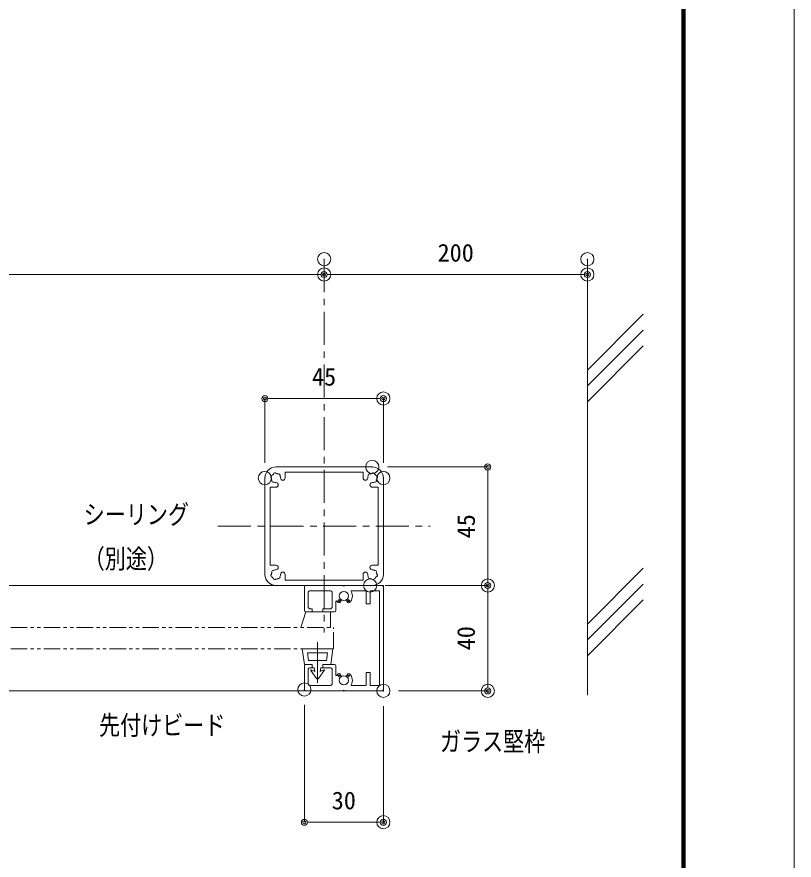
# Model space of a CAD drawing. Units: millimetres, scale not verified. Extents: x -3564 to 3564, y -1188 to 1188.
# Drawn here: x -791 to -200, y -92 to 548 of the extents above; entities that cross this region are included whole.
import ezdxf
from ezdxf.enums import TextEntityAlignment as Align

# ---------------------------------------------------------------- set-up
doc = ezdxf.new("R2010")
doc.units = ezdxf.units.MM
doc.header["$LTSCALE"] = 20
doc.header["$PDMODE"] = 32
doc.header["$PDSIZE"] = 10
doc.linetypes.add('USER1', pattern=[2, 1.25, -0.25, 0.25, -0.25])
doc.linetypes.add('USER2', pattern=[1.25, 0.625, -0.125, 0.125, -0.125, 0.125, -0.125])
for name, color, linetype, lineweight in [('0-0_0', 7, 'Continuous', 18), ('0-1_DEFPOINTS', 7, 'Continuous', 18), ('0-3_MOJI', 7, 'Continuous', 18), ('0-5_WAKU', 7, 'Continuous', 18), ('0-7_2躯体線', 4, 'Continuous', 18), ('0-8_3中心線', 2, 'USER1', 18), ('0-9_41ｱﾙﾐ', 6, 'Continuous', 18), ('0-A_1手摺寸法', 7, 'Continuous', 18), ('0-D_2a', 1, 'USER2', 18), ('0-E_4アルミ', 6, 'Continuous', 18)]:
    doc.layers.add(name, color=color, linetype=linetype, lineweight=lineweight)
doc.layers.add('0-2_笠木', color=7, linetype='Continuous')
doc.styles.add('ＭＳ ゴシック', font='')
doc.styles.get('ＭＳ ゴシック').set_extended_font_data('MS Gothic')

# ---------------------------------------------------------------- blocks, each defined once
blk = doc.blocks.new('_ORIGIN2')
at = {"layer": '0-0_0'}
blk.add_line((-0.5, 0), (-1, 0), dxfattribs=at)
for radius in [0.5, 0.25]:
    blk.add_circle((0, 0), radius, dxfattribs=at)
blk = doc.blocks.new('D84')
at = {"layer": '0-1_DEFPOINTS'}
for p in [(4535.37, 1408.45), (5135.37, 1408.45), (5135.37, 1396.79)]:
    blk.add_point(p, dxfattribs=at)
at = {"layer": '0-A_1手摺寸法'}
for p, q in [((4535.37, 1396.95), (4535.37, 1396.79)), ((4539.97, 1396.79), (5130.77, 1396.79)), ((5135.37, 1396.95), (5135.37, 1396.79))]:
    blk.add_line(p, q, dxfattribs=at)
at = {"layer": '0-A_1手摺寸法', "xscale": 4.6, "yscale": 4.6, "rotation": 180}
blk.add_blockref('_ORIGIN2', (4535.37, 1396.79), dxfattribs=at)
at = {"layer": '0-A_1手摺寸法', "xscale": 4.6, "yscale": 4.6}
blk.add_blockref('_ORIGIN2', (5135.37, 1396.79), dxfattribs=at)
at = {"layer": '0-A_1手摺寸法', "style": 'ＭＳ ゴシック'}
blk.add_text('Ｗ', height=13.49, dxfattribs=at).set_placement((4826.17, 1402.54), align=Align.BOTTOM_LEFT)
blk = doc.blocks.new('D64')
at = {"layer": '0-1_DEFPOINTS'}
for p in [(5120.37, 1081.72), (5180.37, 1080.72), (5180.37, 981.01)]:
    blk.add_point(p, dxfattribs=at)
at = {"layer": '0-A_1手摺寸法'}
for p, q in [((5120.37, 1070.22), (5120.37, 981.01)), ((5180.37, 1069.22), (5180.37, 981.01)), ((5124.97, 981.01), (5175.77, 981.01))]:
    blk.add_line(p, q, dxfattribs=at)
at = {"layer": '0-A_1手摺寸法', "xscale": 4.6, "yscale": 4.6, "rotation": 180}
blk.add_blockref('_ORIGIN2', (5120.37, 981.01), dxfattribs=at)
at = {"layer": '0-A_1手摺寸法', "xscale": 4.6, "yscale": 4.6}
blk.add_blockref('_ORIGIN2', (5180.37, 981.01), dxfattribs=at)
at = {"layer": '0-A_1手摺寸法', "style": 'ＭＳ ゴシック'}
blk.add_text('30', height=13.49, dxfattribs=at).set_placement((5141.17, 986.76), align=Align.BOTTOM_LEFT)
blk = doc.blocks.new('D65')
at = {"layer": '0-1_DEFPOINTS'}
for p in [(5171.97, 1250.72), (5170.37, 1160.72), (5259.7, 1160.72)]:
    blk.add_point(p, dxfattribs=at)
at = {"layer": '0-A_1手摺寸法'}
for p, q in [((5183.47, 1250.72), (5259.7, 1250.72)), ((5259.7, 1246.12), (5259.7, 1165.32)), ((5181.87, 1160.72), (5259.7, 1160.72))]:
    blk.add_line(p, q, dxfattribs=at)
at = {"layer": '0-A_1手摺寸法', "xscale": 4.6, "yscale": 4.6}
for p, rotation in [((5259.7, 1250.72), 90), ((5259.7, 1160.72), 270)]:
    blk.add_blockref('_ORIGIN2', p, dxfattribs=dict(at, rotation=rotation))
at = {"layer": '0-A_1手摺寸法', "style": 'ＭＳ ゴシック'}
blk.add_text('45', height=13.49, rotation=90, dxfattribs=at).set_placement((5253.95, 1196.52), align=Align.BOTTOM_LEFT)
blk = doc.blocks.new('D66')
at = {"layer": '0-1_DEFPOINTS'}
for p in [(5170.37, 1160.72), (5180.37, 1080.72), (5259.7, 1080.72)]:
    blk.add_point(p, dxfattribs=at)
at = {"layer": '0-A_1手摺寸法'}
for p, q in [((5181.87, 1160.72), (5259.7, 1160.72)), ((5259.7, 1156.12), (5259.7, 1085.32)), ((5191.87, 1080.72), (5259.7, 1080.72))]:
    blk.add_line(p, q, dxfattribs=at)
at = {"layer": '0-A_1手摺寸法', "xscale": 4.6, "yscale": 4.6}
for p, rotation in [((5259.7, 1160.72), 90), ((5259.7, 1080.72), 270)]:
    blk.add_blockref('_ORIGIN2', p, dxfattribs=dict(at, rotation=rotation))
at = {"layer": '0-A_1手摺寸法', "style": 'ＭＳ ゴシック'}
blk.add_text('40', height=13.49, rotation=90, dxfattribs=at).set_placement((5253.95, 1111.52), align=Align.BOTTOM_LEFT)
blk = doc.blocks.new('D67')
at = {"layer": '0-1_DEFPOINTS'}
for p in [(5180.37, 1302.65), (5090.37, 1242.32), (5180.37, 1242.32)]:
    blk.add_point(p, dxfattribs=at)
at = {"layer": '0-A_1手摺寸法'}
for p, q in [((5090.37, 1253.82), (5090.37, 1302.65)), ((5094.97, 1302.65), (5175.77, 1302.65)), ((5180.37, 1253.82), (5180.37, 1302.65))]:
    blk.add_line(p, q, dxfattribs=at)
at = {"layer": '0-A_1手摺寸法', "xscale": 4.6, "yscale": 4.6, "rotation": 180}
blk.add_blockref('_ORIGIN2', (5090.37, 1302.65), dxfattribs=at)
at = {"layer": '0-A_1手摺寸法', "xscale": 4.6, "yscale": 4.6}
blk.add_blockref('_ORIGIN2', (5180.37, 1302.65), dxfattribs=at)
at = {"layer": '0-A_1手摺寸法', "style": 'ＭＳ ゴシック'}
blk.add_text('45', height=13.49, dxfattribs=at).set_placement((5126.17, 1308.4), align=Align.BOTTOM_LEFT)
blk = doc.blocks.new('D59')
at = {"layer": '0-1_DEFPOINTS'}
for p in [(5135.37, 1408.45), (5335.37, 1408.45), (5335.37, 1396.79)]:
    blk.add_point(p, dxfattribs=at)
at = {"layer": '0-A_1手摺寸法'}
for p, q in [((5135.37, 1396.95), (5135.37, 1396.79)), ((5139.97, 1396.79), (5330.77, 1396.79)), ((5335.37, 1396.95), (5335.37, 1396.79))]:
    blk.add_line(p, q, dxfattribs=at)
at = {"layer": '0-A_1手摺寸法', "xscale": 4.6, "yscale": 4.6, "rotation": 180}
blk.add_blockref('_ORIGIN2', (5135.37, 1396.79), dxfattribs=at)
at = {"layer": '0-A_1手摺寸法', "xscale": 4.6, "yscale": 4.6}
blk.add_blockref('_ORIGIN2', (5335.37, 1396.79), dxfattribs=at)
at = {"layer": '0-A_1手摺寸法', "style": 'ＭＳ ゴシック'}
blk.add_text('200', height=13.49, dxfattribs=at).set_placement((5221.57, 1402.54), align=Align.BOTTOM_LEFT)
blk = doc.blocks.new('hbk-213')
at = {"layer": '0-A_1手摺寸法', "color": 3}
for p, q in [((-5.8, 0), (5.8, 0)), ((-5.8, 0), (-5, -6)), ((0, 2.55), (0, -12.9)), ((5.8, 0), (5, -6)), ((-3.78, -1.5), (3.78, -1.5)), ((-3.78, -1.5), (-3.38, -4.5)), ((3.78, -1.5), (3.38, -4.5)), ((-5, -6), (-2, -6)), ((-3.38, -4.5), (3.38, -4.5)), ((-2, -6), (-2, -7.2)), ((2, -6), (5, -6)), ((2, -6), (2, -7.2)), ((-2.57, -8.24), (-0.4, -11.3)), ((-2.39, -8.01), (-1, -8.7)), ((-2, -7.2), (-1.25, -7.2)), ((-1.25, -7.2), (-1, -8.7)), ((0.4, -11.3), (2.57, -8.24)), ((1.25, -7.2), (1, -8.7)), ((1, -8.7), (2.39, -8.01)), ((1.25, -7.2), (2, -7.2))]:
    blk.add_line(p, q, dxfattribs=at)
for centre, radius, start, end in [((-2.45, -8.15), 0.15, 66.3706, 216.6071), ((2.45, -8.15), 0.15, 323.3929, 113.6294), ((0, -11), 0.5, 216.6071, 323.3929)]:
    blk.add_arc(centre, radius, start, end, dxfattribs=at)
blk = doc.blocks.new('A$C45EA3CD7')
at = {"layer": '0-9_41ｱﾙﾐ'}
for p, q in [((-20, 29.5), (-20, 15.52)), ((-10.5, 30), (-19.5, 30)), ((10.5, 30), (19.5, 30)), ((20, 29.5), (20, 15.52)), ((-18, 28), (-18, 20)), ((-11.7, 28.5), (-17.5, 28.5)), ((-11.2, 27), (-11.2, 28)), ((11.2, 27), (11.2, 28)), ((11.7, 28.5), (17.5, 28.5)), ((18, 28), (18, 20)), ((-10, 23), (-11.2, 23)), ((-11.2, 23), (-11.2, 20)), ((-10, 23), (-10, 18.5)), ((10, 23), (11.2, 23)), ((10, 23), (10, 18.5)), ((11.2, 23), (11.2, 20)), ((-11.7, 19.5), (-17.5, 19.5)), ((11.7, 19.5), (17.5, 19.5)), ((-14.1, 16.1), (-13.66, 16.35)), ((-10.5, 18), (-13.98, 18)), ((10.5, 18), (13.98, 18)), ((14.1, 16.1), (13.66, 16.35)), ((-19.7, 15), (-20, 15.52)), ((-19.7, 15), (-20, 14.48)), ((-20, 14.48), (-20, 0.5)), ((-14.1, 13.9), (-13.66, 13.65)), ((14.1, 13.9), (13.66, 13.65)), ((19.7, 15), (20, 15.52)), ((19.7, 15), (20, 14.48)), ((20, 14.48), (20, 0.5)), ((-18, 12.06), (-18, 6.7)), ((18, 12.06), (18, 6.7)), ((-17.8, 6.5), (-13.2, 6.5)), ((17.8, 6.5), (13.2, 6.5)), ((-18, 4.8), (-18, 1.7)), ((-17.8, 5), (-13.2, 5)), ((-13, 6.3), (-13, 5.2)), ((13, 6.3), (13, 5.2)), ((17.8, 5), (13.2, 5)), ((18, 4.8), (18, 1.7)), ((19.5, 0), (-19.5, 0)), ((17.8, 1.5), (-17.8, 1.5))]:
    blk.add_line(p, q, dxfattribs=at)
for points in [[(-10, 29.5), (-10, 27), (-11.2, 27)], [(10, 29.5), (10, 27), (11.2, 27)]]:
    blk.add_lwpolyline(points, dxfattribs=at)
for centre, radius in [((-16, 15), 1.75), ((-14.35, 16.53), 0.5), ((-13.91, 16.79), 0.5), ((13.91, 16.79), 0.5), ((14.35, 16.53), 0.5), ((16, 15), 1.75), ((-14.35, 13.47), 0.5), ((-13.91, 13.21), 0.5), ((13.91, 13.21), 0.5), ((14.35, 13.47), 0.5)]:
    blk.add_circle(centre, radius, dxfattribs=at)
for centre, radius, start, end in [((-19.5, 29.5), 0.5, 90, 180), ((-10.5, 29.5), 0.5, 0, 90), ((10.5, 29.5), 0.5, 90, 180), ((19.5, 29.5), 0.5, 0, 90), ((-17.5, 28), 0.5, 90, 180), ((-11.7, 28), 0.5, 0, 90), ((11.7, 28), 0.5, 90, 180), ((17.5, 28), 0.5, 0, 90), ((-17.5, 20), 0.5, 180, 270), ((-11.7, 20), 0.5, 270, 0), ((11.7, 20), 0.5, 180, 270), ((17.5, 20), 0.5, 270, 0), ((-13.98, 17.8), 0.2, 90, 234.252), ((-16, 15), 3.25, 40.4757, 54.252), ((-10.5, 18.5), 0.5, 270, 0), ((10.5, 18.5), 0.5, 180, 270), ((16, 15), 3.25, 125.748, 139.5243), ((13.98, 17.8), 0.2, 305.748, 90), ((-16, 15), 3.25, 238.551, 319.5243), ((16, 15), 3.25, 220.4757, 301.449), ((-17.8, 12.06), 0.2, 58.551, 180), ((17.8, 12.06), 0.2, 0, 121.449), ((-17.8, 6.7), 0.2, 180, 270), ((-13.2, 6.3), 0.2, 0, 90), ((13.2, 6.3), 0.2, 90, 180), ((17.8, 6.7), 0.2, 270, 0), ((-17.8, 4.8), 0.2, 90, 180), ((-13.2, 5.2), 0.2, 270, 0), ((13.2, 5.2), 0.2, 180, 270), ((17.8, 4.8), 0.2, 0, 90), ((-19.5, 0.5), 0.5, 180, 270), ((-17.8, 1.7), 0.2, 180, 270), ((17.8, 1.7), 0.2, 270, 0), ((19.5, 0.5), 0.5, 270, 0)]:
    blk.add_arc(centre, radius, start, end, dxfattribs=at)

msp = doc.modelspace()

# ---------------------------------------------------------------- linework, layer by layer
at = {"layer": '0-0_0'}
msp.add_line((-571.55, 96.2), (-575.27, 84.2), dxfattribs=at)
msp.add_lwpolyline([(-571.55, 96.2), (-552.58, 96.2), (-552.58, 84.2)], dxfattribs=at)
at = {"layer": '0-1_DEFPOINTS', "color": 5}
msp.add_line((-200.49, -1188), (-200.49, 1188), dxfattribs=at)
at = {"layer": '0-5_WAKU'}
for p, q in [((-283.29, -1129.2), (-283.29, 1133.2)), ((-285.69, -1126.8), (-285.69, 1130.8)), ((-285.09, -1127.4), (-285.09, 1131.4)), ((-284.49, -1128), (-284.49, 1132)), ((-283.89, -1128.6), (-283.89, 1132.6))]:
    msp.add_line(p, q, dxfattribs=at)
at = {"layer": '0-7_2躯体線'}
for p, q in [((-357.55, 363.93), (-357.55, 33.07)), ((-357.55, 279.72), (-315.13, 322.14)), ((-357.55, 267.72), (-315.13, 310.14)), ((-357.55, 255.72), (-315.13, 298.14)), ((-357.55, 86.88), (-315.13, 129.31)), ((-357.55, 74.88), (-315.13, 117.31)), ((-357.55, 62.88), (-315.13, 105.31))]:
    msp.add_line(p, q, dxfattribs=at)
at = {"layer": '0-8_3中心線'}
for p, q in [((-557.55, 363.93), (-557.55, 80.59)), ((-638.17, 161.2), (-476.94, 161.2))]:
    msp.add_line(p, q, dxfattribs=at)
at = {"layer": '0-A_1手摺寸法', "color": 3}
for p, q in [((-512.55, 116.2), (-867.55, 116.2)), ((-512.55, 36.2), (-512.55, 116.2)), ((-571.55, 96.2), (-575.27, 84.2)), ((-512.55, 36.2), (-867.55, 36.2))]:
    msp.add_line(p, q, dxfattribs=at)
at = {"layer": '0-D_2a'}
for p, q in [((-1145.55, 84.2), (-550.55, 84.2)), ((-550.55, 68.2), (-550.55, 84.2)), ((-1145.55, 68.2), (-550.55, 68.2))]:
    msp.add_line(p, q, dxfattribs=at)
at = {"layer": '0-E_4アルミ'}
for p, q in [((-520.95, 206.2), (-594.15, 206.2)), ((-527.95, 202.2), (-587.15, 202.2)), ((-587.15, 202.2), (-587.15, 197.8)), ((-527.95, 202.2), (-527.95, 197.8)), ((-602.55, 197.8), (-602.55, 124.6)), ((-512.55, 197.8), (-512.55, 124.6)), ((-598.55, 190.8), (-598.55, 131.6)), ((-594.15, 190.8), (-598.55, 190.8)), ((-520.95, 190.8), (-516.55, 190.8)), ((-516.55, 190.8), (-516.55, 131.6)), ((-594.15, 131.6), (-598.55, 131.6)), ((-520.95, 131.6), (-516.55, 131.6)), ((-587.15, 120.2), (-587.15, 124.6)), ((-527.95, 120.2), (-527.95, 124.6)), ((-520.95, 116.2), (-594.15, 116.2)), ((-527.95, 120.2), (-587.15, 120.2))]:
    msp.add_line(p, q, dxfattribs=at)
for centre, radius, start, end in [((-594.15, 197.8), 8.4, 90, 180), ((-520.95, 197.8), 8.4, 0, 90), ((-597.05, 198.58), 1, 165, 232.97569), ((-597.05, 198.58), 1, 97.02431, 165), ((-594.15, 197.8), 3.5, 135, 149.64111), ((-594.15, 197.8), 3.5, 120.35889, 135), ((-594.93, 200.7), 1, 105, 172.97569), ((-594.93, 200.7), 1, 37.02431, 105), ((-594.15, 197.8), 3.5, 75, 89.64111), ((-594.15, 197.8), 3.5, 60.35889, 75), ((-592.03, 199.92), 1, 45, 112.97569), ((-592.03, 199.92), 1, 337.02431, 45), ((-594.15, 197.8), 3.5, 15, 29.64111), ((-594.15, 197.8), 3.5, 0.35889, 15), ((-520.95, 197.8), 3.5, 165, 179.64111), ((-520.95, 197.8), 3.5, 150.35889, 165), ((-523.08, 199.92), 1, 135, 202.97569), ((-523.08, 199.92), 1, 67.02431, 135), ((-520.95, 197.8), 3.5, 105, 119.64111), ((-520.95, 197.8), 3.5, 90.35889, 105), ((-520.18, 200.7), 1, 75, 142.97569), ((-520.18, 200.7), 1, 7.02431, 75), ((-520.95, 197.8), 3.5, 45, 59.64111), ((-520.95, 197.8), 3.5, 30.35889, 45), ((-518.06, 198.58), 1, 15, 82.97569), ((-518.06, 198.58), 1, 307.02431, 15), ((-594.15, 197.8), 3.5, 180.35889, 195), ((-594.15, 197.8), 3.5, 195, 209.64111), ((-596.28, 195.68), 1, 157.02431, 225), ((-596.28, 195.68), 1, 225, 292.97569), ((-594.15, 197.8), 3.5, 240.35889, 255), ((-594.15, 197.8), 3.5, 255, 270), ((-594.15, 192.55), 1.75, 270, 90), ((-588.9, 197.8), 1.75, 180, 0), ((-526.2, 197.8), 1.75, 180, 360), ((-520.95, 192.55), 1.75, 90, 270), ((-520.95, 197.8), 3.5, 270, 285), ((-520.95, 197.8), 3.5, 285, 299.64111), ((-518.83, 195.68), 1, 247.02431, 315), ((-518.83, 195.68), 1, 315, 22.97569), ((-520.95, 197.8), 3.5, 330.35889, 345), ((-520.95, 197.8), 3.5, 345, 359.64111), ((-594.15, 124.6), 3.5, 90, 105), ((-594.15, 129.85), 1.75, 270, 90), ((-520.95, 129.85), 1.75, 90, 270), ((-520.95, 124.6), 3.5, 75, 90), ((-594.15, 124.6), 8.4, 180, 270), ((-597.05, 123.83), 1, 127.02431, 195), ((-597.05, 123.83), 1, 195, 262.97569), ((-594.15, 124.6), 3.5, 165, 179.64111), ((-594.15, 124.6), 3.5, 150.35889, 165), ((-596.28, 126.72), 1, 135, 202.97569), ((-594.15, 124.6), 3.5, 210.35889, 225), ((-596.28, 126.72), 1, 67.02431, 135), ((-594.15, 124.6), 3.5, 225, 239.64111), ((-594.15, 124.6), 3.5, 105, 119.64111), ((-592.03, 122.48), 1, 247.02431, 315), ((-592.03, 122.48), 1, 315, 22.97569), ((-594.15, 124.6), 3.5, 330.35889, 345), ((-594.15, 124.6), 3.5, 345, 359.64111), ((-588.9, 124.6), 1.75, 360, 180), ((-526.2, 124.6), 1.75, 0, 180), ((-520.95, 124.6), 3.5, 180.35889, 195), ((-520.95, 124.6), 3.5, 195, 209.64111), ((-523.08, 122.48), 1, 157.02431, 225), ((-523.08, 122.48), 1, 225, 292.97569), ((-520.95, 124.6), 8.4, 270, 360), ((-520.95, 124.6), 3.5, 60.35889, 75), ((-518.83, 126.72), 1, 45, 112.97569), ((-520.95, 124.6), 3.5, 300.35889, 315), ((-520.95, 124.6), 3.5, 315, 329.64111), ((-518.83, 126.72), 1, 337.02431, 45), ((-518.06, 123.83), 1, 277.02431, 345), ((-520.95, 124.6), 3.5, 15, 29.64111), ((-520.95, 124.6), 3.5, 0.35889, 15), ((-518.06, 123.83), 1, 345, 52.97569), ((-594.93, 121.71), 1, 187.02431, 255), ((-594.93, 121.71), 1, 255, 322.97569), ((-594.15, 124.6), 3.5, 270.35889, 285), ((-594.15, 124.6), 3.5, 285, 299.64111), ((-520.95, 124.6), 3.5, 240.35889, 255), ((-520.95, 124.6), 3.5, 255, 269.64111), ((-520.18, 121.71), 1, 217.02431, 285), ((-520.18, 121.71), 1, 285, 352.97569)]:
    msp.add_arc(centre, radius, start, end, dxfattribs=at)

# ---------------------------------------------------------------- block references
at = {"layer": '0-2_笠木', "xscale": 2, "yscale": 2, "rotation": 90}
msp.add_blockref('A$C45EA3CD7', (-512.55, 76.2), dxfattribs=at)
at = {"layer": '0-A_1手摺寸法'}
for name in ['D84', 'D59', 'D67', 'D65', 'D66', 'D64']:
    msp.add_blockref(name, (-5692.93, -1044.52), dxfattribs=at)
at = {"layer": '0-A_1手摺寸法', "xscale": -2, "yscale": 2}
msp.add_blockref('hbk-213', (-562.55, 68.2), dxfattribs=at)

# ---------------------------------------------------------------- texts
at = {"layer": '0-3_MOJI', "style": 'ＭＳ ゴシック', "width": 0.8}
for s, p in [('シーリング', (-740.18, 158.44)), ('（別途）', (-740.18, 124.76)), ('先付けビード', (-728.55, -1.53)), ('ガラス堅枠', (-469.54, -13.91))]:
    msp.add_text(s, height=14.66, dxfattribs=at).set_placement(p, align=Align.BOTTOM_LEFT)

doc.saveas('drawing.dxf')
